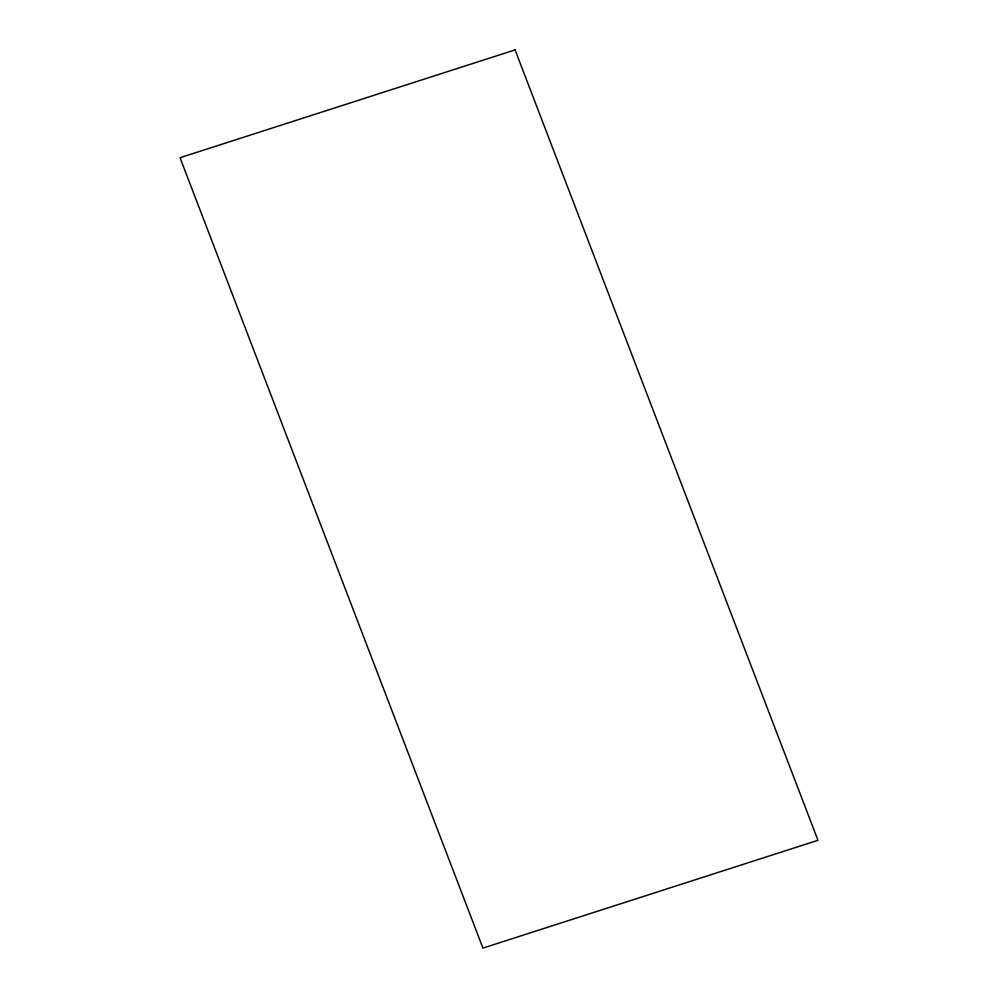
<?xml version="1.0" encoding="UTF-8"?>
<svg xmlns="http://www.w3.org/2000/svg" width="998" height="998" viewBox="0 0 998 998"><rect width="100%" height="100%" fill="white"/><g stroke="black" fill="none" stroke-linecap="round" stroke-linejoin="round"><path stroke-width="1.5" d="M515.068 49.9L180.027 157.709L482.932 948.1L817.973 840.291L515.068 49.9"/></g></svg>
